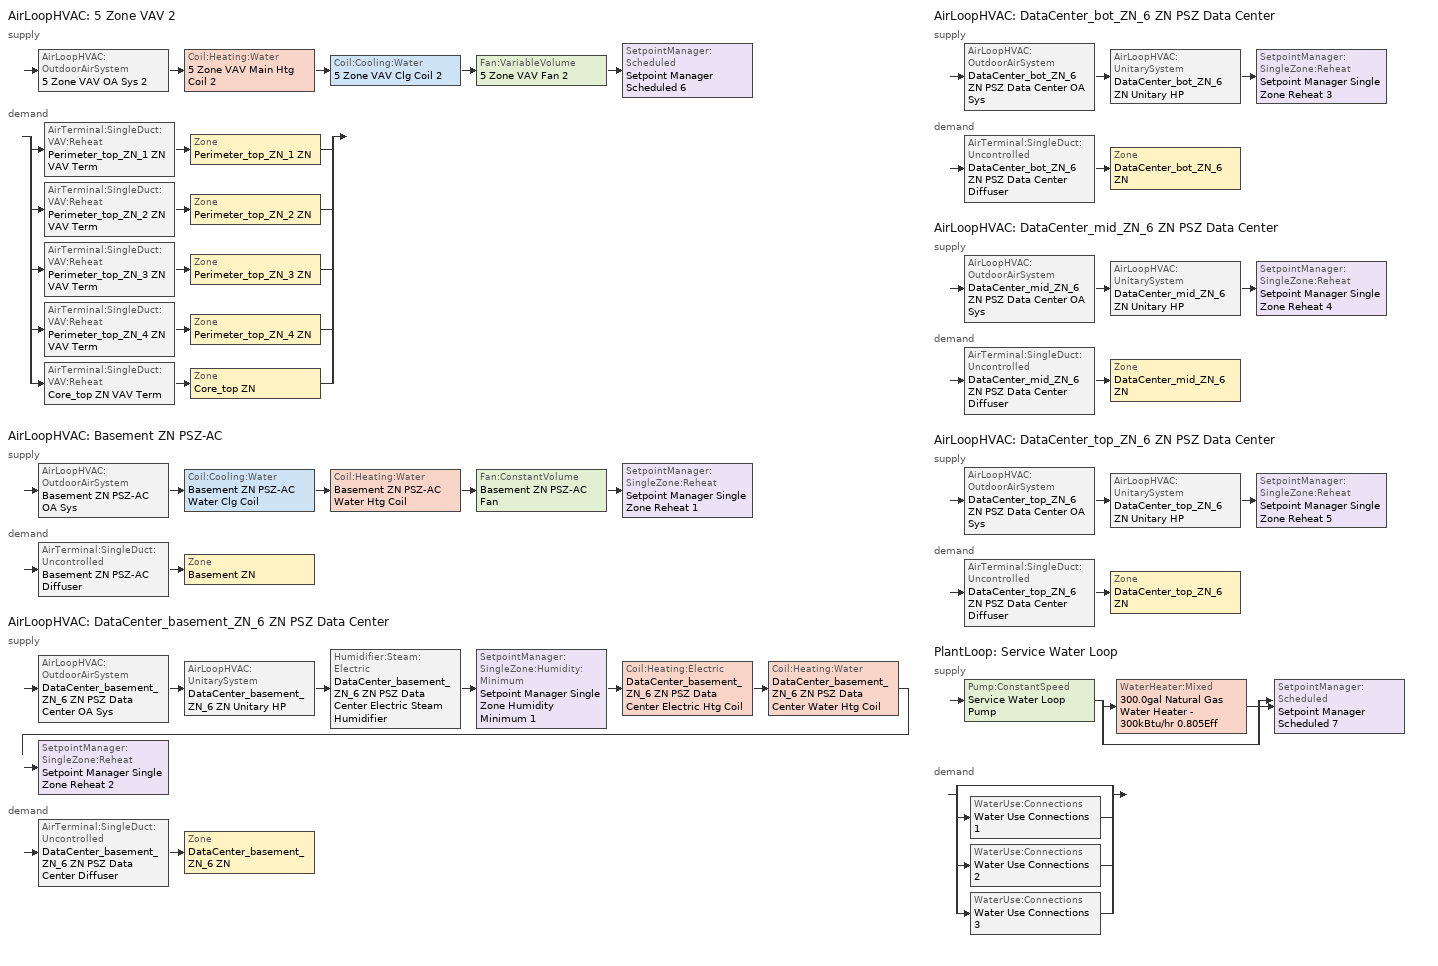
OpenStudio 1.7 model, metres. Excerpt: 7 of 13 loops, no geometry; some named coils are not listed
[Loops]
AirLoopHVAC '5 Zone VAV 2'
 supply: AirLoopHVAC:OutdoorAirSystem '5 Zone VAV OA Sys 2' > Coil:Heating:Water '5 Zone VAV Main Htg Coil 2' > Coil:Cooling:Water '5 Zone VAV Clg Coil 2' > Fan:VariableVolume '5 Zone VAV Fan 2' > SetpointManager:Scheduled 'Setpoint Manager Scheduled 6'
 demand: split
  | AirTerminal:SingleDuct:VAV:Reheat 'Perimeter_top_ZN_1 ZN VAV Term' > Zone 'Perimeter_top_ZN_1 ZN'
  | AirTerminal:SingleDuct:VAV:Reheat 'Perimeter_top_ZN_2 ZN VAV Term' > Zone 'Perimeter_top_ZN_2 ZN'
  | AirTerminal:SingleDuct:VAV:Reheat 'Perimeter_top_ZN_3 ZN VAV Term' > Zone 'Perimeter_top_ZN_3 ZN'
  | AirTerminal:SingleDuct:VAV:Reheat 'Perimeter_top_ZN_4 ZN VAV Term' > Zone 'Perimeter_top_ZN_4 ZN'
  | AirTerminal:SingleDuct:VAV:Reheat 'Core_top ZN VAV Term' > Zone 'Core_top ZN'
AirLoopHVAC 'Basement ZN PSZ-AC'
 supply: AirLoopHVAC:OutdoorAirSystem 'Basement ZN PSZ-AC OA Sys' > Coil:Cooling:Water 'Basement ZN PSZ-AC Water Clg Coil' > Coil:Heating:Water 'Basement ZN PSZ-AC Water Htg Coil' > Fan:ConstantVolume 'Basement ZN PSZ-AC Fan' > SetpointManager:SingleZone:Reheat 'Setpoint Manager Single Zone Reheat 1'
 demand: AirTerminal:SingleDuct:Uncontrolled 'Basement ZN PSZ-AC Diffuser' > Zone 'Basement ZN'
AirLoopHVAC 'DataCenter_basement_ZN_6 ZN PSZ Data Center'
 supply: AirLoopHVAC:OutdoorAirSystem 'DataCenter_basement_ZN_6 ZN PSZ Data Center OA Sys' > AirLoopHVAC:UnitarySystem 'DataCenter_basement_ZN_6 ZN Unitary HP' > Humidifier:Steam:Electric 'DataCenter_basement_ZN_6 ZN PSZ Data Center Electric Steam Humidifier' > SetpointManager:SingleZone:Humidity:Minimum 'Setpoint Manager Single Zone Humidity Minimum 1' > Coil:Heating:Electric 'DataCenter_basement_ZN_6 ZN PSZ Data Center Electric Htg Coil' > Coil:Heating:Water 'DataCenter_basement_ZN_6 ZN PSZ Data Center Water Htg Coil' > SetpointManager:SingleZone:Reheat 'Setpoint Manager Single Zone Reheat 2'
 demand: AirTerminal:SingleDuct:Uncontrolled 'DataCenter_basement_ZN_6 ZN PSZ Data Center Diffuser' > Zone 'DataCenter_basement_ZN_6 ZN'
AirLoopHVAC 'DataCenter_bot_ZN_6 ZN PSZ Data Center'
 supply: AirLoopHVAC:OutdoorAirSystem 'DataCenter_bot_ZN_6 ZN PSZ Data Center OA Sys' > AirLoopHVAC:UnitarySystem 'DataCenter_bot_ZN_6 ZN Unitary HP' > SetpointManager:SingleZone:Reheat 'Setpoint Manager Single Zone Reheat 3'
 demand: AirTerminal:SingleDuct:Uncontrolled 'DataCenter_bot_ZN_6 ZN PSZ Data Center Diffuser' > Zone 'DataCenter_bot_ZN_6 ZN'
AirLoopHVAC 'DataCenter_mid_ZN_6 ZN PSZ Data Center'
 supply: AirLoopHVAC:OutdoorAirSystem 'DataCenter_mid_ZN_6 ZN PSZ Data Center OA Sys' > AirLoopHVAC:UnitarySystem 'DataCenter_mid_ZN_6 ZN Unitary HP' > SetpointManager:SingleZone:Reheat 'Setpoint Manager Single Zone Reheat 4'
 demand: AirTerminal:SingleDuct:Uncontrolled 'DataCenter_mid_ZN_6 ZN PSZ Data Center Diffuser' > Zone 'DataCenter_mid_ZN_6 ZN'
AirLoopHVAC 'DataCenter_top_ZN_6 ZN PSZ Data Center'
 supply: AirLoopHVAC:OutdoorAirSystem 'DataCenter_top_ZN_6 ZN PSZ Data Center OA Sys' > AirLoopHVAC:UnitarySystem 'DataCenter_top_ZN_6 ZN Unitary HP' > SetpointManager:SingleZone:Reheat 'Setpoint Manager Single Zone Reheat 5'
 demand: AirTerminal:SingleDuct:Uncontrolled 'DataCenter_top_ZN_6 ZN PSZ Data Center Diffuser' > Zone 'DataCenter_top_ZN_6 ZN'
PlantLoop 'Service Water Loop'
 supply: Pump:ConstantSpeed 'Service Water Loop Pump' > split
  | WaterHeater:Mixed '300.0gal Natural Gas Water Heater - 300kBtu/hr 0.805Eff'
  | bypass
  join > SetpointManager:Scheduled 'Setpoint Manager Scheduled 7'
 demand: split
  | bypass
  | WaterUse:Connections 'Water Use Connections 1'
  | WaterUse:Connections 'Water Use Connections 2'
  | WaterUse:Connections 'Water Use Connections 3'
[Sizing:Zone] Zone Cooling Design Supply Air Temperature {C}=12.8; Zone Heating Design Supply Air Temperature {C}=40; Zone Cooling Design Supply Air Humidity Ratio {kg-H2O/kg-air}=0.0085; Zone Heating Design Supply Air Humidity Ratio {kg-H2O/kg-air}=0.008; Heating Design Air Flow Method=DesignDay
Name | Cooling Design Air Flow Method
DataCenter_bot_ZN_6 ZN; DataCenter_mid_ZN_6 ZN; Basement ZN; DataCenter_top_ZN_6 ZN; DataCenter_basement_ZN_6 ZN | DesignDay
Perimeter_top_ZN_4 ZN; Perimeter_top_ZN_1 ZN; Perimeter_top_ZN_3 ZN; Core_top ZN; Perimeter_top_ZN_2 ZN | DesignDayWithLimit
[Zone equipment]
DataCenter_bot_ZN_6 ZN: DataCenter_bot_ZN_6 ZN PSZ Data Center Diffuser
DataCenter_mid_ZN_6 ZN: DataCenter_mid_ZN_6 ZN PSZ Data Center Diffuser
Basement ZN: Basement ZN PSZ-AC Diffuser
Perimeter_top_ZN_4 ZN: Perimeter_top_ZN_4 ZN VAV Term
Perimeter_top_ZN_1 ZN: Perimeter_top_ZN_1 ZN VAV Term
DataCenter_top_ZN_6 ZN: DataCenter_top_ZN_6 ZN PSZ Data Center Diffuser
Perimeter_top_ZN_3 ZN: Perimeter_top_ZN_3 ZN VAV Term
Core_top ZN: Core_top ZN VAV Term
DataCenter_basement_ZN_6 ZN: DataCenter_basement_ZN_6 ZN PSZ Data Center Diffuser
Perimeter_top_ZN_2 ZN: Perimeter_top_ZN_2 ZN VAV Term
[PlantLoop]
Service Water Loop: Maximum Loop Temperature {C}=60; Minimum Loop Temperature {C}=10; Plant Loop Volume {m3}=Autocalculate
[Sizing:Plant]
Service Water Loop: Loop Type=Heating; Design Loop Exit Temperature {C}=60; Loop Design Temperature Difference {deltaC}=5
[SetpointManager:Scheduled] Control Variable=Temperature
Name | Schedule
Setpoint Manager Scheduled 6 | Supply Air Temp - 55.04F 2
Setpoint Manager Scheduled 7 | Hot Water Loop Temp - 140.0F
[Pump:ConstantSpeed]
Service Water Loop Pump: Rated Flow Rate {m3/s}=autosize; Rated Pump Head {Pa}=29891; Rated Power Consumption {W}=autosize; Motor Efficiency=0.3; Fraction of Motor Inefficiencies to Fluid Stream=0; Pump Control Type=Intermittent
[AirLoopHVAC] Design Supply Air Flow Rate {m3/s}=AutoSize
5 Zone VAV 2; Basement ZN PSZ-AC; DataCenter_basement_ZN_6 ZN PSZ Data Center; DataCenter_bot_ZN_6 ZN PSZ Data Center; DataCenter_mid_ZN_6 ZN PSZ Data Center; DataCenter_top_ZN_6 ZN PSZ Data Center
[Sizing:System] Type of Load to Size On=Sensible; Design Outdoor Air Flow Rate {m3/s}=Autosize; Preheat Design Temperature {C}=7; Preheat Design Humidity Ratio {kg-H2O/kg-Air}=0.008; Precool Design Temperature {C}=12.8; Precool Design Humidity Ratio {kg-H2O/kg-Air}=0.008; Central Cooling Design Supply Air Temperature {C}=12.8; Sizing Option=Coincident; 100% Outdoor Air in Cooling=No; 100% Outdoor Air in Heating=No; Central Cooling Design Supply Air Humidity Ratio {kg-H2O/kg-Air}=0.0085; Central Heating Design Supply Air Humidity Ratio {kg-H2O/kg-Air}=0.008; Cooling Design Air Flow Method=DesignDay; Cooling Design Air Flow Rate {m3/s}=0; Heating Design Air Flow Method=DesignDay; Heating Design Air Flow Rate {m3/s}=0; System Outdoor Air Method=ZoneSum
Name | Minimum System Air Flow Ratio | Central Heating Design Supply Air Temperature {C}
5 Zone VAV 2 | 0.3 | 16.6667
Basement ZN PSZ-AC; DataCenter_basement_ZN_6 ZN PSZ Data Center; DataCenter_bot_ZN_6 ZN PSZ Data Center; DataCenter_mid_ZN_6 ZN PSZ Data Center; DataCenter_top_ZN_6 ZN PSZ Data Center | 1 | 40
[Fan:VariableVolume]
5 Zone VAV Fan 2: Availability Schedule=Always On Discrete; Fan Efficiency=0.6045; Pressure Rise {Pa}=1574.24; Maximum Flow Rate {m3/s}=Autosize; Fan Power Minimum Flow Rate Input Method=FixedFlowRate; Fan Power Minimum Flow Fraction=0; Fan Power Minimum Air Flow Rate {m3/s}=0; Motor Efficiency=0.93; Motor In Airstream Fraction=1; Fan Power Coefficient 1=0.0407599; Fan Power Coefficient 2=0.088045; Fan Power Coefficient 3=-0.0729261; Fan Power Coefficient 4=0.94374; Fan Power Coefficient 5=0
[Controller:WaterCoil]
Controller Water Coil 24: Action=Normal; Minimum Actuated Flow {m3/s}=0
[Controller:OutdoorAir] Minimum Outdoor Air Flow Rate {m3/s}=Autosize; Maximum Outdoor Air Flow Rate {m3/s}=Autosize; Economizer Control Action Type=ModulateFlow; Economizer Maximum Limit Enthalpy {J/kg}=64000; Economizer Minimum Limit Dry-Bulb Temperature {C}=-100; Lockout Type=NoLockout; Minimum Limit Type=FixedMinimum; Minimum Outdoor Air Schedule=OfficeLarge MinOA_MotorizedDamper_Sched; High Humidity Control=No; Heat Recovery Bypass Control Type=BypassWhenWithinEconomizerLimits
Name | Economizer Control Type | Economizer Maximum Limit Dry-Bulb Temperature {C} | Maximum Fraction of Outdoor Air Schedule | Controller Mechanical Ventilation
5 Zone VAV OA Sys Controller 2 | FixedDryBulb | 21.1111 | Economizer Max OA Fraction 70 pct | 5 Zone VAV Ventilation Controller 2
Basement ZN PSZ-AC OA Sys Controller | FixedDryBulb | 21.1111 | Economizer Max OA Fraction 70 pct | Controller Mechanical Ventilation 1
DataCenter_basement_ZN_6 ZN PSZ Data Center OA Sys Controller | NoEconomizer | 28 |  | Controller Mechanical Ventilation 2
DataCenter_bot_ZN_6 ZN PSZ Data Center OA Sys Controller | NoEconomizer | 28 |  | Controller Mechanical Ventilation 3
DataCenter_mid_ZN_6 ZN PSZ Data Center OA Sys Controller | NoEconomizer | 28 |  | Controller Mechanical Ventilation 4
DataCenter_top_ZN_6 ZN PSZ Data Center OA Sys Controller | NoEconomizer | 28 |  | Controller Mechanical Ventilation 5
[Controller:MechanicalVentilation] Availability Schedule=Always On Discrete
Name | System Outdoor Air Method
5 Zone VAV Ventilation Controller 2 | VentilationRateProcedure
Controller Mechanical Ventilation 1; Controller Mechanical Ventilation 2; Controller Mechanical Ventilation 3; Controller Mechanical Ventilation 4; Controller Mechanical Ventilation 5 | ZoneSum
[AirLoopHVAC:OutdoorAirSystem]
Name | Controller
5 Zone VAV OA Sys 2 | 5 Zone VAV OA Sys Controller 2
Basement ZN PSZ-AC OA Sys | Basement ZN PSZ-AC OA Sys Controller
DataCenter_basement_ZN_6 ZN PSZ Data Center OA Sys | DataCenter_basement_ZN_6 ZN PSZ Data Center OA Sys Controller
DataCenter_bot_ZN_6 ZN PSZ Data Center OA Sys | DataCenter_bot_ZN_6 ZN PSZ Data Center OA Sys Controller
DataCenter_mid_ZN_6 ZN PSZ Data Center OA Sys | DataCenter_mid_ZN_6 ZN PSZ Data Center OA Sys Controller
DataCenter_top_ZN_6 ZN PSZ Data Center OA Sys | DataCenter_top_ZN_6 ZN PSZ Data Center OA Sys Controller
[AirTerminal:SingleDuct:VAV:Reheat] Availability Schedule=Always On Discrete; Maximum Air Flow Rate {m3/s}=Autocalculate; Zone Minimum Air Flow Input Method=Constant; Constant Minimum Air Flow Fraction=0.3; Fixed Minimum Air Flow Rate {m3/s}=0; Maximum Hot Water or Steam Flow Rate {m3/s}=Autocalculate; Minimum Hot Water or Steam Flow Rate {m3/s}=0; Convergence Tolerance=0.001; Damper Heating Action=Reverse; Maximum Flow per Zone Floor Area During Reheat {m3/s-m2}=Autocalculate; Maximum Flow Fraction During Reheat=0.5; Maximum Reheat Air Temperature {C}=40
Name | Reheat Coil
Perimeter_top_ZN_1 ZN VAV Term | Perimeter_top_ZN_1 ZN Rht Coil
Perimeter_top_ZN_2 ZN VAV Term | Perimeter_top_ZN_2 ZN Rht Coil
Perimeter_top_ZN_3 ZN VAV Term | Perimeter_top_ZN_3 ZN Rht Coil
Perimeter_top_ZN_4 ZN VAV Term | Perimeter_top_ZN_4 ZN Rht Coil
Core_top ZN VAV Term | Core_top ZN Rht Coil
[SetpointManager:SingleZone:Reheat]
Name | Minimum Supply Air Temperature {C} | Maximum Supply Air Temperature {C} | Control Zone
Setpoint Manager Single Zone Reheat 1 | 10 | 50 | Basement ZN
Setpoint Manager Single Zone Reheat 2 | 12.7778 | 40 | DataCenter_basement_ZN_6 ZN
Setpoint Manager Single Zone Reheat 3 | 12.7778 | 40 | DataCenter_bot_ZN_6 ZN
Setpoint Manager Single Zone Reheat 4 | 12.7778 | 40 | DataCenter_mid_ZN_6 ZN
Setpoint Manager Single Zone Reheat 5 | 12.7778 | 40 | DataCenter_top_ZN_6 ZN
[Fan:ConstantVolume]
Basement ZN PSZ-AC Fan: Availability Schedule=Always On Discrete; Fan Efficiency=0.59605; Pressure Rise {Pa}=1110.94; Maximum Flow Rate {m3/s}=AutoSize; Motor Efficiency=0.917
[AirTerminal:SingleDuct:Uncontrolled] Availability Schedule=Always On Discrete; Maximum Air Flow Rate {m3/s}=AutoSize
Basement ZN PSZ-AC Diffuser; DataCenter_basement_ZN_6 ZN PSZ Data Center Diffuser; DataCenter_bot_ZN_6 ZN PSZ Data Center Diffuser; DataCenter_mid_ZN_6 ZN PSZ Data Center Diffuser; DataCenter_top_ZN_6 ZN PSZ Data Center Diffuser
[Fan:OnOff] Availability Schedule=OfficeLarge HVACOperationSchd; Pressure Rise {Pa}=622.722; Maximum Flow Rate {m3/s}=autosize; Motor In Airstream Fraction=1
Name | Fan Efficiency | Motor Efficiency | Fan Power Ratio Function of Speed Ratio Curve | Fan Efficiency Ratio Function of Speed Ratio Curve
DataCenter_basement_ZN_6 ZN PSZ Data Center Fan | 0.56225 | 0.865 | Fan On Off Power Curve | Fan On Off Efficiency Curve
DataCenter_bot_ZN_6 ZN PSZ Data Center Fan | 0.55575 | 0.855 | Fan On Off Power Curve 1 | Fan On Off Efficiency Curve 1
DataCenter_mid_ZN_6 ZN PSZ Data Center Fan | 0.55575 | 0.855 | Fan On Off Power Curve 2 | Fan On Off Efficiency Curve 2
DataCenter_top_ZN_6 ZN PSZ Data Center Fan | 0.55575 | 0.855 | Fan On Off Power Curve 3 | Fan On Off Efficiency Curve 3
[Coil:Heating:Electric] Availability Schedule=Always On Discrete
DataCenter_basement_ZN_6 ZN PSZ Data Center Electric Backup Htg Coil; DataCenter_basement_ZN_6 ZN PSZ Data Center Electric Htg Coil; DataCenter_bot_ZN_6 ZN PSZ Data Center Electric Backup Htg Coil; DataCenter_mid_ZN_6 ZN PSZ Data Center Electric Backup Htg Coil; DataCenter_top_ZN_6 ZN PSZ Data Center Electric Backup Htg Coil
[Humidifier:Steam:Electric]
DataCenter_basement_ZN_6 ZN PSZ Data Center Electric Steam Humidifier: Rated Capacity {m3/s}=3.72e-05; Rated Power {W}=100000
[SetpointManager:SingleZone:Humidity:Minimum]
Setpoint Manager Single Zone Humidity Minimum 1: Control Variable=MinimumHumidityRatio; Control Zone=DataCenter_basement_ZN_6 ZN
[AirLoopHVAC:UnitarySystem] Control Type=Load; Dehumidification Control Type=None; Fan Placement=BlowThrough; Supply Air Fan Operating Mode Schedule=Always On Discrete; DX Heating Coil Sizing Ratio=1; Use DOAS DX Cooling Coil=No; DOAS DX Cooling Coil Leaving Minimum Air Temperature {C}=2; Latent Load Control=SensibleOnlyLoadControl; Supply Air Flow Rate During Cooling Operation {m3/s}=autosize; Supply Air Flow Rate During Heating Operation {m3/s}=autosize; Supply Air Flow Rate When No Cooling or Heating is Required {m3/s}=autosize; Maximum Supply Air Temperature {C}=80; Maximum Outdoor Dry-Bulb Temperature for Supplemental Heater Operation {C}=4.44444; Maximum Cycling Rate {cycles/hr}=2.5; Heat Pump Time Constant {s}=60; Fraction of On-Cycle Power Use=0.01; Heat Pump Fan Delay Time {s}=60; Ancilliary On-Cycle Electric Power {W}=0; Ancilliary Off-Cycle Electric Power {W}=0
Name | Controlling Zone or Thermostat Location | Supply Fan | Heating Coil | Cooling Coil | Supplemental Heating Coil
DataCenter_basement_ZN_6 ZN Unitary HP | DataCenter_basement_ZN_6 ZN | DataCenter_basement_ZN_6 ZN PSZ Data Center Fan | DataCenter_basement_ZN_6 ZN PSZ Data Center Water-to-Air HP Htg Coil | DataCenter_basement_ZN_6 ZN PSZ Data Center Water-to-Air HP Clg Coil | DataCenter_basement_ZN_6 ZN PSZ Data Center Electric Backup Htg Coil
DataCenter_bot_ZN_6 ZN Unitary HP | DataCenter_bot_ZN_6 ZN | DataCenter_bot_ZN_6 ZN PSZ Data Center Fan | DataCenter_bot_ZN_6 ZN PSZ Data Center Water-to-Air HP Htg Coil | DataCenter_bot_ZN_6 ZN PSZ Data Center Water-to-Air HP Clg Coil | DataCenter_bot_ZN_6 ZN PSZ Data Center Electric Backup Htg Coil
DataCenter_mid_ZN_6 ZN Unitary HP | DataCenter_mid_ZN_6 ZN | DataCenter_mid_ZN_6 ZN PSZ Data Center Fan | DataCenter_mid_ZN_6 ZN PSZ Data Center Water-to-Air HP Htg Coil | DataCenter_mid_ZN_6 ZN PSZ Data Center Water-to-Air HP Clg Coil | DataCenter_mid_ZN_6 ZN PSZ Data Center Electric Backup Htg Coil
DataCenter_top_ZN_6 ZN Unitary HP | DataCenter_top_ZN_6 ZN | DataCenter_top_ZN_6 ZN PSZ Data Center Fan | DataCenter_top_ZN_6 ZN PSZ Data Center Water-to-Air HP Htg Coil | DataCenter_top_ZN_6 ZN PSZ Data Center Water-to-Air HP Clg Coil | DataCenter_top_ZN_6 ZN PSZ Data Center Electric Backup Htg Coil
[WaterHeater:Mixed]
300.0gal Natural Gas Water Heater - 300kBtu/hr 0.805Eff: Tank Volume {m3}=1.13562; Setpoint Temperature Schedule=Hot Water Loop Temp - 140.0F; Deadband Temperature Difference {deltaC}=2; Maximum Temperature Limit {C}=82.2222; Heater Control Type=Cycle; Heater Maximum Capacity {W}=87921.3; Heater Fuel Type=NaturalGas; Heater Thermal Efficiency=0.804865; Off Cycle Parasitic Fuel Consumption Rate {W}=2771; Off Cycle Parasitic Fuel Type=NaturalGas; Off Cycle Parasitic Heat Fraction to Tank=0.8; On Cycle Parasitic Fuel Consumption Rate {W}=2771; On Cycle Parasitic Fuel Type=NaturalGas; On Cycle Parasitic Heat Fraction to Tank=0; Ambient Temperature Indicator=Schedule; Ambient Temperature Schedule=Water Heater Ambient Temp Schedule - 70F; Off Cycle Loss Coefficient to Ambient Temperature {W/K}=10.9979; On Cycle Loss Coefficient to Ambient Temperature {W/K}=10.9979; Use Side Effectiveness=1; Source Side Effectiveness=1; Use Side Design Flow Rate {m3/s}=autosize; Source Side Design Flow Rate {m3/s}=autosize; Indirect Water Heating Recovery Time {hr}=1.5
[WaterUse:Connections]
Name | Water Use Equipment Name 1
Water Use Connections 1 | Main Service Water Use 0.58gal/min
Water Use Connections 2 | Main Service Water Use 0.58gal/min 1
Water Use Connections 3 | Main Service Water Use 0.58gal/min 2
[WaterUse:Equipment:Definition] Peak Flow Rate {m3/s}=3.65923e-05
Name | Target Temperature Schedule
Main Service Water Use Def 0.58gal/min | Schedule Ruleset 1
Main Service Water Use Def 0.58gal/min 1 | Schedule Ruleset 2
Main Service Water Use Def 0.58gal/min 2 | Schedule Ruleset 3
[WaterUse:Equipment] Flow Rate Fraction Schedule=OfficeLarge BLDG_SWH_SCH
Name | Water Use Equipment Definition
Main Service Water Use 0.58gal/min | Main Service Water Use Def 0.58gal/min
Main Service Water Use 0.58gal/min 1 | Main Service Water Use Def 0.58gal/min 1
Main Service Water Use 0.58gal/min 2 | Main Service Water Use Def 0.58gal/min 2
[Schedule:Ruleset]
Name | Default Day Schedule | Summer Design Day Schedule | Winter Design Day Schedule
OfficeLarge HVACOperationSchd | OfficeLarge HVACOperationSchd Default | OfficeLarge HVACOperationSchd Summer Design Day | OfficeLarge HVACOperationSchd Winter Design Day
OfficeLarge MinOA_MotorizedDamper_Sched | OfficeLarge MinOA_MotorizedDamper_Sched Default | OfficeLarge MinOA_MotorizedDamper_Sched Summer Design Day | OfficeLarge MinOA_MotorizedDamper_Sched Winter Design Day
Supply Air Temp - 55.04F 2 | Supply Air Temp - 55.04F Default 2
Hot Water Loop Temp - 140.0F | Hot Water Loop Temp - 140.0F Default
Water Heater Ambient Temp Schedule - 70F | Water Heater Ambient Temp Schedule - 70F Default
Schedule Ruleset 1 | Schedule Day 21
OfficeLarge BLDG_SWH_SCH | OfficeLarge BLDG_SWH_SCH Default | OfficeLarge BLDG_SWH_SCH Summer Design Day | OfficeLarge BLDG_SWH_SCH Winter Design Day
Schedule Ruleset 2 | Schedule Day 24
Schedule Ruleset 3 | Schedule Day 25
Economizer Max OA Fraction 70 pct | Economizer Max OA Fraction 70 pct Default
[Schedule:Day]
OfficeLarge HVACOperationSchd Default; OfficeLarge MinOA_MotorizedDamper_Sched Default: 24, 0, 0
OfficeLarge HVACOperationSchd Summer Design Day; OfficeLarge HVACOperationSchd Summer Design Day 1: 6, 0, 0, 22, 0, 1, 24, 0, 0
OfficeLarge HVACOperationSchd Winter Design Day; OfficeLarge HVACOperationSchd Summer Design Day 2: 6, 0, 0, 18, 0, 1, 24, 0, 0
OfficeLarge MinOA_MotorizedDamper_Sched Summer Design Day; OfficeLarge MinOA_MotorizedDamper_Sched Summer Design Day 1: 7, 0, 0, 22, 0, 1, 24, 0, 0
OfficeLarge MinOA_MotorizedDamper_Sched Winter Design Day; OfficeLarge MinOA_MotorizedDamper_Sched Summer Design Day 2: 7, 0, 0, 18, 0, 1, 24, 0, 0
Supply Air Temp - 55.04F Default 2: 24, 0, 12.8
Hot Water Loop Temp - 140.0F Default; Schedule Day 21; Schedule Day 24; Schedule Day 25: 24, 0, 60
Water Heater Ambient Temp Schedule - 70F Default: 24, 0, 21.1111
OfficeLarge BLDG_SWH_SCH Default: 6, 0, 0, 7, 0, 0.07, 11, 0, 0.04, 13, 0, 0.06, 14, 0, 0.09, 15, 0, 0.06, 21, 0, 0.04, 22, 0, 0.07, 24, 0, 0.04
OfficeLarge BLDG_SWH_SCH Summer Design Day; OfficeLarge BLDG_SWH_SCH Summer Design Day 1: 6, 0, 0, 7, 0, 0.07, 8, 0, 0.19, 9, 0, 0.35, 10, 0, 0.38, 11, 0, 0.39, 12, 0, 0.47, 13, 0, 0.57, 14, 0, 0.54, 15, 0, 0.34, 16, 0, 0.33, 17, 0, 0.44, 18, 0, 0.26, 19, 0, 0.21, 20, 0, 0.15, 21, 0, 0.17, 22, 0, 0.08, 24, 0, 0.05
OfficeLarge BLDG_SWH_SCH Winter Design Day; OfficeLarge BLDG_SWH_SCH Summer Design Day 2: 6, 0, 0, 7, 0, 0.07, 8, 0, 0.11, 9, 0, 0.15, 10, 0, 0.21, 11, 0, 0.19, 12, 0, 0.23, 13, 0, 0.2, 14, 0, 0.19, 15, 0, 0.15, 16, 0, 0.13, 17, 0, 0.14, 21, 0, 0.07, 22, 0, 0.09, 24, 0, 0.05
Economizer Max OA Fraction 70 pct Default: 24, 0, 0.7
[Schedule:Rule] Date Specification Type=DateRange; Start Month=1; Start Day=1; End Month=12; End Day=31
Name | Schedule Ruleset | Rule Order | Day Schedule | Apply Monday | Apply Tuesday | Apply Wednesday | Apply Thursday | Apply Friday | Apply Saturday
Schedule Rule 9 | OfficeLarge HVACOperationSchd | 1 | OfficeLarge HVACOperationSchd Summer Design Day 1 | Yes | Yes | Yes | Yes | Yes
Schedule Rule 10 | OfficeLarge HVACOperationSchd | 0 | OfficeLarge HVACOperationSchd Summer Design Day 2 |  |  |  |  |  | Yes
Schedule Rule 11 | OfficeLarge MinOA_MotorizedDamper_Sched | 1 | OfficeLarge MinOA_MotorizedDamper_Sched Summer Design Day 1 | Yes | Yes | Yes | Yes | Yes
Schedule Rule 12 | OfficeLarge MinOA_MotorizedDamper_Sched | 0 | OfficeLarge MinOA_MotorizedDamper_Sched Summer Design Day 2 |  |  |  |  |  | Yes
Schedule Rule 13 | OfficeLarge BLDG_SWH_SCH | 1 | OfficeLarge BLDG_SWH_SCH Summer Design Day 1 | Yes | Yes | Yes | Yes | Yes
Schedule Rule 14 | OfficeLarge BLDG_SWH_SCH | 0 | OfficeLarge BLDG_SWH_SCH Summer Design Day 2 |  |  |  |  |  | Yes
[Curve:Cubic] Coefficient1 Constant=1; Coefficient2 x=0; Coefficient3 x**2=0; Coefficient4 x**3=0; Minimum Value of x {BasedOnField A2}=0; Maximum Value of x {BasedOnField A2}=1
Fan On Off Efficiency Curve; Fan On Off Efficiency Curve 1; Fan On Off Efficiency Curve 2; Fan On Off Efficiency Curve 3
[Schedule:Constant]
Always On Discrete: Value=1
[Curve:Exponent] Coefficient1 Constant=1; Coefficient2 Constant=0; Coefficient3 Constant=0; Minimum Value of x {BasedOnField A2}=0; Maximum Value of x {BasedOnField A2}=1
Fan On Off Power Curve; Fan On Off Power Curve 1; Fan On Off Power Curve 2; Fan On Off Power Curve 3
